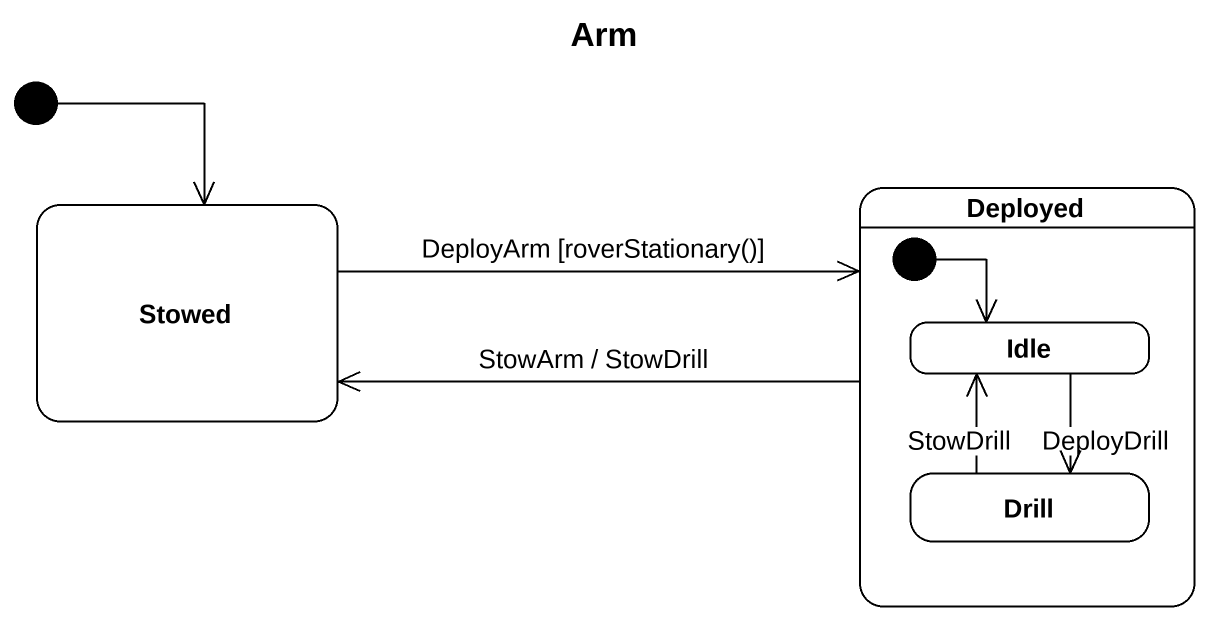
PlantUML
@startuml
title Arm
hide empty description
state Stowed
state Deployed {
  state Idle
  state Drill
  [*] --> Idle
}
[*] --> Stowed
Stowed -right-> Deployed : DeployArm [roverStationary()]
Deployed -left-> Stowed : StowArm / StowDrill
Idle --> Drill : DeployDrill
Drill -up-> Idle : StowDrill
@enduml
